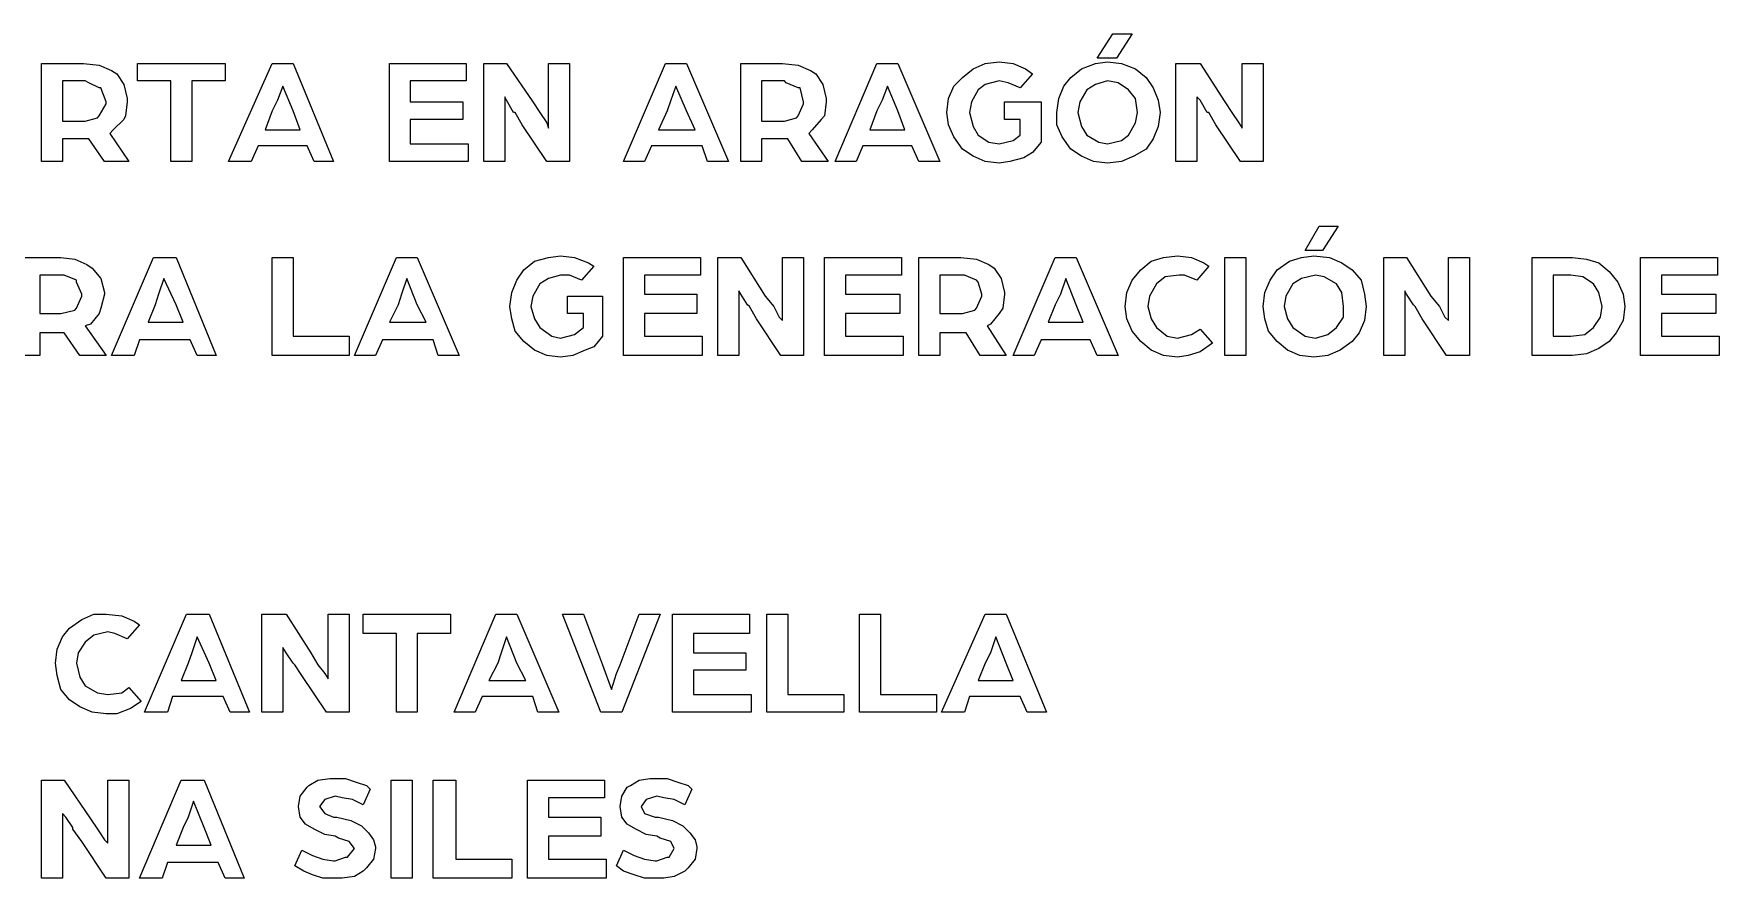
# Model space of a CAD drawing. Header units: inches. Extents: x -580 to 220, y 1335 to 2135.
# Drawn here: x -109.3 to -40.4, y 1841.5 to 1875.9 of the extents above; entities that cross this region are included whole.
import ezdxf

# ---------------------------------------------------------------- set-up
doc = ezdxf.new("R2010")
doc.units = ezdxf.units.IN
doc.header["$MEASUREMENT"] = 0
doc.layers.add('Grabado relleno', color=7, linetype='Continuous')

# ---------------------------------------------------------------- blocks, each defined once
blk = doc.blocks.new('block 2154')
at = {"layer": 'Grabado relleno', "color": 6, "lineweight": 25}
for points in [[(-64.414, 1875.945), (-65.056, 1874.947), (-65.843, 1874.947), (-65.198, 1875.945), (-64.414, 1875.945)], [(-107.048, 1871.659), (-107.619, 1871.659), (-108.12, 1871.659), (-108.12, 1870.731), (-108.977, 1870.731), (-108.977, 1874.732), (-107.263, 1874.732), (-106.621, 1874.661), (-106.12, 1874.446), (-105.908, 1874.301), (-105.622, 1873.875), (-105.478, 1873.303), (-105.478, 1873.158), (-105.548, 1872.587), (-105.622, 1872.446), (-106.049, 1872.019), (-106.194, 1871.874), (-105.407, 1870.731), (-106.405, 1870.731), (-107.048, 1871.659)], [(-103.693, 1874.016), (-105.051, 1874.016), (-105.051, 1874.732), (-101.477, 1874.732), (-101.477, 1874.016), (-102.835, 1874.016), (-102.835, 1870.731), (-103.693, 1870.731), (-103.693, 1874.016)], [(-98.694, 1874.732), (-97.05, 1870.731), (-97.837, 1870.731), (-98.122, 1871.373), (-100.123, 1871.373), (-100.408, 1870.731), (-101.336, 1870.731), (-99.551, 1874.732), (-98.694, 1874.732)], [(-93.91, 1873.158), (-91.765, 1873.158), (-91.765, 1872.446), (-93.91, 1872.446), (-93.91, 1871.447), (-91.55, 1871.447), (-91.55, 1870.731), (-94.764, 1870.731), (-94.764, 1874.732), (-91.624, 1874.732), (-91.624, 1874.016), (-93.91, 1874.016), (-93.91, 1873.158)], [(-89.98, 1874.732), (-88.908, 1873.158), (-88.622, 1872.732), (-88.336, 1872.305), (-88.266, 1872.09), (-88.266, 1874.732), (-87.408, 1874.732), (-87.408, 1870.731), (-88.336, 1870.731), (-89.338, 1872.231), (-89.624, 1872.732), (-89.694, 1872.732), (-89.98, 1873.233), (-90.051, 1873.374), (-90.051, 1870.731), (-90.908, 1870.731), (-90.908, 1874.732), (-89.98, 1874.732)], [(-85.196, 1870.731), (-83.482, 1874.732), (-82.625, 1874.732), (-80.91, 1870.731), (-81.767, 1870.731), (-81.983, 1871.373), (-84.053, 1871.373), (-84.339, 1870.731), (-85.196, 1870.731)], [(-78.483, 1871.659), (-79.055, 1871.659), (-79.552, 1871.659), (-79.552, 1870.731), (-80.409, 1870.731), (-80.409, 1874.732), (-78.695, 1874.732), (-78.053, 1874.661), (-77.555, 1874.446), (-77.34, 1874.301), (-77.054, 1873.875), (-76.91, 1873.303), (-76.91, 1873.158), (-76.984, 1872.587), (-77.125, 1872.446), (-77.481, 1872.019), (-77.626, 1871.874), (-76.839, 1870.731), (-77.912, 1870.731), (-78.483, 1871.659)], [(-73.41, 1871.373), (-75.41, 1871.373), (-75.696, 1870.731), (-76.553, 1870.731), (-74.839, 1874.732), (-73.982, 1874.732), (-72.267, 1870.731), (-73.124, 1870.731), (-73.41, 1871.373)], [(-71.699, 1873.804), (-71.339, 1874.16), (-70.913, 1874.517), (-70.412, 1874.732), (-69.84, 1874.802), (-69.269, 1874.732), (-68.771, 1874.517), (-68.485, 1874.301), (-68.983, 1873.73), (-69.484, 1873.945), (-69.84, 1874.016), (-70.412, 1873.875), (-70.697, 1873.659), (-70.983, 1873.158), (-71.054, 1872.732), (-70.913, 1872.16), (-70.697, 1871.804), (-70.27, 1871.518), (-69.84, 1871.447), (-69.269, 1871.589), (-68.983, 1871.804), (-68.983, 1872.446), (-69.625, 1872.446), (-69.625, 1873.158), (-68.126, 1873.158), (-68.126, 1871.518), (-68.485, 1871.088), (-68.842, 1870.876), (-69.413, 1870.731), (-69.84, 1870.661), (-70.412, 1870.731), (-70.913, 1870.947), (-71.339, 1871.232), (-71.699, 1871.733), (-71.911, 1872.231), (-71.985, 1872.732), (-71.911, 1873.303), (-71.699, 1873.804)], [(-66.485, 1870.947), (-66.912, 1871.232), (-67.268, 1871.733), (-67.484, 1872.231), (-67.484, 1872.732), (-67.413, 1873.303), (-67.198, 1873.804), (-66.912, 1874.16), (-66.485, 1874.517), (-65.914, 1874.732), (-65.413, 1874.802), (-64.841, 1874.732), (-64.27, 1874.517), (-63.843, 1874.16), (-63.557, 1873.73), (-63.342, 1873.233), (-63.271, 1872.732), (-63.342, 1872.16), (-63.557, 1871.659), (-63.843, 1871.232), (-64.34, 1870.947), (-64.841, 1870.731), (-65.413, 1870.661), (-65.984, 1870.731), (-66.485, 1870.947)], [(-60.058, 1872.305), (-59.913, 1872.09), (-59.913, 1874.732), (-59.056, 1874.732), (-59.056, 1870.731), (-59.983, 1870.731), (-60.985, 1872.231), (-61.271, 1872.732), (-61.342, 1872.732), (-61.627, 1873.233), (-61.772, 1873.374), (-61.772, 1870.731), (-62.629, 1870.731), (-62.629, 1874.732), (-61.627, 1874.732), (-60.629, 1873.158), (-60.343, 1872.732), (-60.058, 1872.305)], [(-108.12, 1872.375), (-107.192, 1872.375), (-106.691, 1872.516), (-106.621, 1872.587), (-106.335, 1873.088), (-106.335, 1873.158), (-106.55, 1873.73), (-106.621, 1873.73), (-107.048, 1873.945), (-107.192, 1874.016), (-108.12, 1874.016), (-108.12, 1872.375)], [(-98.408, 1872.019), (-98.694, 1872.802), (-99.121, 1873.804), (-99.336, 1873.233), (-99.551, 1872.802), (-99.837, 1872.019), (-98.408, 1872.019)], [(-82.268, 1872.019), (-82.625, 1872.802), (-83.052, 1873.804), (-83.267, 1873.233), (-83.411, 1872.802), (-83.768, 1872.019), (-82.268, 1872.019)], [(-79.552, 1872.375), (-78.624, 1872.375), (-78.127, 1872.516), (-78.053, 1872.587), (-77.841, 1873.088), (-77.841, 1873.158), (-77.982, 1873.73), (-78.053, 1873.73), (-78.554, 1873.945), (-78.624, 1874.016), (-79.552, 1874.016), (-79.552, 1872.375)], [(-74.839, 1872.802), (-75.125, 1872.019), (-73.696, 1872.019), (-73.982, 1872.802), (-74.412, 1873.804), (-74.627, 1873.233), (-74.839, 1872.802)], [(-66.27, 1871.804), (-65.769, 1871.518), (-65.413, 1871.447), (-64.841, 1871.589), (-64.555, 1871.804), (-64.27, 1872.305), (-64.199, 1872.732), (-64.27, 1873.303), (-64.555, 1873.659), (-64.986, 1873.945), (-65.413, 1874.016), (-65.914, 1873.875), (-66.27, 1873.659), (-66.556, 1873.158), (-66.626, 1872.732), (-66.485, 1872.16), (-66.27, 1871.804)], [(-55.986, 1868.089), (-56.629, 1867.091), (-57.341, 1867.091), (-56.77, 1868.089), (-55.986, 1868.089)], [(-109.905, 1862.804), (-109.905, 1866.805), (-108.191, 1866.805), (-107.619, 1866.731), (-107.122, 1866.519), (-106.906, 1866.375), (-106.55, 1865.948), (-106.405, 1865.376), (-106.405, 1865.306), (-106.55, 1864.734), (-106.621, 1864.519), (-106.977, 1864.089), (-107.192, 1864.018), (-106.335, 1862.804), (-107.407, 1862.804), (-108.049, 1863.732), (-108.621, 1863.732), (-109.048, 1863.732), (-109.048, 1862.804), (-109.905, 1862.804)], [(-104.405, 1866.805), (-103.477, 1866.805), (-101.837, 1862.804), (-102.62, 1862.804), (-102.906, 1863.446), (-104.977, 1863.446), (-105.192, 1862.804), (-106.12, 1862.804), (-104.405, 1866.805)], [(-96.408, 1863.591), (-96.408, 1862.804), (-99.551, 1862.804), (-99.551, 1866.805), (-98.694, 1866.805), (-98.694, 1863.591), (-96.408, 1863.591)], [(-93.624, 1866.805), (-91.91, 1862.804), (-92.767, 1862.804), (-92.979, 1863.446), (-95.05, 1863.446), (-95.335, 1862.804), (-96.193, 1862.804), (-94.478, 1866.805), (-93.624, 1866.805)], [(-86.054, 1865.232), (-86.054, 1863.591), (-86.41, 1863.161), (-86.766, 1863.02), (-87.267, 1862.804), (-87.768, 1862.734), (-88.336, 1862.804), (-88.837, 1863.02), (-89.268, 1863.376), (-89.624, 1863.803), (-89.765, 1864.304), (-89.839, 1864.805), (-89.765, 1865.376), (-89.553, 1865.877), (-89.268, 1866.304), (-88.837, 1866.66), (-88.266, 1866.805), (-87.768, 1866.875), (-87.197, 1866.805), (-86.625, 1866.59), (-86.41, 1866.445), (-86.911, 1865.877), (-87.408, 1866.089), (-87.768, 1866.089), (-88.266, 1865.948), (-88.622, 1865.732), (-88.908, 1865.232), (-88.982, 1864.805), (-88.837, 1864.304), (-88.622, 1863.947), (-88.125, 1863.591), (-87.768, 1863.517), (-87.197, 1863.662), (-86.837, 1863.947), (-86.837, 1864.519), (-87.482, 1864.519), (-87.482, 1865.232), (-86.054, 1865.232)], [(-84.339, 1865.306), (-82.194, 1865.306), (-82.194, 1864.519), (-84.339, 1864.519), (-84.339, 1863.591), (-81.983, 1863.591), (-81.983, 1862.804), (-85.196, 1862.804), (-85.196, 1866.805), (-82.053, 1866.805), (-82.053, 1866.089), (-84.339, 1866.089), (-84.339, 1865.306)], [(-78.839, 1864.374), (-78.695, 1864.233), (-78.695, 1866.805), (-77.841, 1866.805), (-77.841, 1862.804), (-78.769, 1862.804), (-79.767, 1864.304), (-80.053, 1864.805), (-80.124, 1864.875), (-80.409, 1865.306), (-80.483, 1865.447), (-80.483, 1862.804), (-81.341, 1862.804), (-81.341, 1866.805), (-80.409, 1866.805), (-79.411, 1865.232), (-79.055, 1864.805), (-78.839, 1864.374)], [(-76.127, 1865.306), (-73.911, 1865.306), (-73.911, 1864.519), (-76.127, 1864.519), (-76.127, 1863.591), (-73.77, 1863.591), (-73.77, 1862.804), (-76.984, 1862.804), (-76.984, 1866.805), (-73.841, 1866.805), (-73.841, 1866.089), (-76.127, 1866.089), (-76.127, 1865.306)], [(-71.198, 1863.732), (-71.77, 1863.732), (-72.267, 1863.732), (-72.267, 1862.804), (-73.124, 1862.804), (-73.124, 1866.805), (-71.413, 1866.805), (-70.768, 1866.731), (-70.27, 1866.519), (-70.055, 1866.375), (-69.77, 1865.948), (-69.625, 1865.376), (-69.625, 1865.306), (-69.699, 1864.734), (-69.84, 1864.519), (-70.196, 1864.089), (-70.341, 1864.018), (-69.554, 1862.804), (-70.627, 1862.804), (-71.198, 1863.732)], [(-66.697, 1866.805), (-64.986, 1862.804), (-65.843, 1862.804), (-66.125, 1863.446), (-68.126, 1863.446), (-68.411, 1862.804), (-69.269, 1862.804), (-67.554, 1866.805), (-66.697, 1866.805)], [(-63.628, 1864.304), (-63.412, 1863.947), (-62.986, 1863.591), (-62.555, 1863.517), (-61.984, 1863.662), (-61.627, 1863.877), (-61.126, 1863.305), (-61.627, 1862.949), (-62.128, 1862.804), (-62.555, 1862.734), (-63.127, 1862.804), (-63.628, 1863.02), (-64.055, 1863.376), (-64.414, 1863.803), (-64.626, 1864.304), (-64.7, 1864.805), (-64.626, 1865.376), (-64.414, 1865.877), (-64.055, 1866.304), (-63.628, 1866.66), (-63.127, 1866.805), (-62.555, 1866.875), (-61.984, 1866.805), (-61.486, 1866.59), (-61.271, 1866.445), (-61.772, 1865.877), (-62.269, 1866.089), (-62.485, 1866.089), (-63.056, 1866.018), (-63.412, 1865.732), (-63.698, 1865.232), (-63.769, 1864.805), (-63.628, 1864.304)], [(-59.772, 1866.805), (-59.772, 1862.804), (-60.629, 1862.804), (-60.629, 1866.805), (-59.772, 1866.805)], [(-55.842, 1866.59), (-55.415, 1866.304), (-55.059, 1865.877), (-54.914, 1865.306), (-54.843, 1864.805), (-54.914, 1864.233), (-55.129, 1863.732), (-55.415, 1863.376), (-55.916, 1863.02), (-56.413, 1862.804), (-56.985, 1862.734), (-57.556, 1862.804), (-58.057, 1863.02), (-58.484, 1863.376), (-58.844, 1863.803), (-58.985, 1864.304), (-59.056, 1864.805), (-58.985, 1865.376), (-58.77, 1865.877), (-58.484, 1866.304), (-57.987, 1866.66), (-57.486, 1866.805), (-56.985, 1866.875), (-56.343, 1866.805), (-55.842, 1866.59)], [(-51.485, 1864.233), (-51.485, 1866.805), (-50.628, 1866.805), (-50.628, 1862.804), (-51.559, 1862.804), (-52.557, 1864.304), (-52.843, 1864.805), (-52.914, 1864.875), (-53.2, 1865.306), (-53.274, 1865.447), (-53.274, 1862.804), (-54.127, 1862.804), (-54.127, 1866.805), (-53.2, 1866.805), (-52.201, 1865.232), (-51.845, 1864.805), (-51.63, 1864.374), (-51.485, 1864.233)], [(-46.416, 1866.805), (-45.844, 1866.731), (-45.343, 1866.59), (-44.916, 1866.233), (-44.56, 1865.803), (-44.345, 1865.306), (-44.274, 1864.805), (-44.345, 1864.233), (-44.631, 1863.732), (-44.916, 1863.376), (-45.343, 1863.09), (-45.844, 1862.875), (-46.416, 1862.804), (-48.06, 1862.804), (-48.06, 1866.805), (-46.416, 1866.805)], [(-42.775, 1865.306), (-40.56, 1865.306), (-40.56, 1864.519), (-42.775, 1864.519), (-42.775, 1863.591), (-40.418, 1863.591), (-40.418, 1862.804), (-43.632, 1862.804), (-43.632, 1866.805), (-40.489, 1866.805), (-40.489, 1866.089), (-42.775, 1866.089), (-42.775, 1865.306)], [(-107.619, 1864.66), (-107.548, 1864.734), (-107.333, 1865.232), (-107.333, 1865.306), (-107.548, 1865.803), (-107.548, 1865.877), (-108.049, 1866.089), (-108.191, 1866.089), (-109.048, 1866.089), (-109.048, 1864.519), (-108.191, 1864.519), (-107.619, 1864.66)], [(-72.267, 1864.519), (-71.339, 1864.519), (-70.842, 1864.66), (-70.768, 1864.734), (-70.556, 1865.232), (-70.556, 1865.306), (-70.697, 1865.803), (-70.768, 1865.877), (-71.269, 1866.089), (-71.339, 1866.089), (-72.267, 1866.089), (-72.267, 1864.519)], [(-55.771, 1864.805), (-55.842, 1865.376), (-56.057, 1865.732), (-56.558, 1866.018), (-56.914, 1866.089), (-57.486, 1865.948), (-57.842, 1865.732), (-58.128, 1865.232), (-58.198, 1864.805), (-58.057, 1864.304), (-57.842, 1863.947), (-57.341, 1863.591), (-56.914, 1863.517), (-56.413, 1863.662), (-56.057, 1863.947), (-55.771, 1864.374), (-55.771, 1864.805)], [(-45.915, 1863.662), (-45.558, 1863.947), (-45.273, 1864.374), (-45.202, 1864.805), (-45.343, 1865.376), (-45.558, 1865.732), (-45.989, 1866.018), (-46.486, 1866.089), (-47.202, 1866.089), (-47.202, 1863.591), (-46.486, 1863.591), (-45.915, 1863.662)], [(-104.62, 1864.163), (-103.192, 1864.163), (-103.477, 1864.875), (-103.978, 1865.948), (-104.194, 1865.306), (-104.335, 1864.875), (-104.62, 1864.163)], [(-93.265, 1864.163), (-93.624, 1864.875), (-94.051, 1865.948), (-94.266, 1865.306), (-94.408, 1864.875), (-94.764, 1864.163), (-93.265, 1864.163)], [(-66.411, 1864.163), (-66.697, 1864.875), (-67.127, 1865.948), (-67.342, 1865.306), (-67.554, 1864.875), (-67.84, 1864.163), (-66.411, 1864.163)], [(-107.834, 1851.664), (-107.333, 1852.02), (-106.836, 1852.235), (-106.335, 1852.235), (-105.693, 1852.165), (-105.192, 1851.949), (-104.977, 1851.805), (-105.478, 1851.233), (-105.979, 1851.448), (-106.264, 1851.519), (-106.836, 1851.378), (-107.192, 1851.092), (-107.478, 1850.662), (-107.548, 1850.235), (-107.407, 1849.663), (-107.192, 1849.307), (-106.691, 1849.021), (-106.264, 1848.951), (-105.693, 1849.021), (-105.407, 1849.237), (-104.906, 1848.665), (-105.337, 1848.379), (-105.908, 1848.164), (-106.335, 1848.164), (-106.906, 1848.235), (-107.407, 1848.45), (-107.834, 1848.736), (-108.191, 1849.162), (-108.335, 1849.734), (-108.406, 1850.235), (-108.335, 1850.806), (-108.12, 1851.307), (-107.834, 1851.664)], [(-102.123, 1852.235), (-100.479, 1848.235), (-101.266, 1848.235), (-101.551, 1848.877), (-103.622, 1848.877), (-103.834, 1848.235), (-104.765, 1848.235), (-103.051, 1852.235), (-102.123, 1852.235)], [(-97.978, 1850.662), (-97.692, 1850.164), (-97.406, 1849.808), (-97.265, 1849.593), (-97.265, 1852.235), (-96.408, 1852.235), (-96.408, 1848.235), (-97.336, 1848.235), (-98.337, 1849.734), (-98.623, 1850.164), (-98.694, 1850.235), (-98.98, 1850.662), (-99.121, 1850.877), (-99.121, 1848.235), (-99.978, 1848.235), (-99.978, 1852.235), (-98.98, 1852.235), (-97.978, 1850.662)], [(-93.624, 1851.448), (-93.624, 1848.235), (-94.478, 1848.235), (-94.478, 1851.448), (-95.836, 1851.448), (-95.836, 1852.235), (-92.266, 1852.235), (-92.266, 1851.448), (-93.624, 1851.448)], [(-89.553, 1852.235), (-87.839, 1848.235), (-88.696, 1848.235), (-88.908, 1848.877), (-90.979, 1848.877), (-91.264, 1848.235), (-92.122, 1848.235), (-90.411, 1852.235), (-89.553, 1852.235)], [(-83.697, 1852.235), (-85.267, 1848.235), (-86.124, 1848.235), (-87.694, 1852.235), (-86.837, 1852.235), (-86.054, 1850.164), (-85.694, 1849.162), (-85.482, 1849.808), (-85.338, 1850.164), (-84.554, 1852.235), (-83.697, 1852.235)], [(-83.196, 1848.235), (-83.196, 1852.235), (-80.053, 1852.235), (-80.053, 1851.448), (-82.339, 1851.448), (-82.339, 1850.662), (-80.198, 1850.662), (-80.198, 1849.949), (-82.339, 1849.949), (-82.339, 1848.951), (-79.982, 1848.951), (-79.982, 1848.235), (-83.196, 1848.235)], [(-76.197, 1848.951), (-76.197, 1848.235), (-79.34, 1848.235), (-79.34, 1852.235), (-78.483, 1852.235), (-78.483, 1848.951), (-76.197, 1848.951)], [(-72.412, 1848.951), (-72.412, 1848.235), (-75.555, 1848.235), (-75.555, 1852.235), (-74.698, 1852.235), (-74.698, 1848.951), (-72.412, 1848.951)], [(-72.197, 1848.235), (-70.412, 1852.235), (-69.554, 1852.235), (-67.914, 1848.235), (-68.697, 1848.235), (-68.983, 1848.877), (-71.054, 1848.877), (-71.269, 1848.235), (-72.197, 1848.235)], [(-101.837, 1849.522), (-102.123, 1850.235), (-102.62, 1851.307), (-102.835, 1850.662), (-102.98, 1850.235), (-103.266, 1849.522), (-101.837, 1849.522)], [(-89.193, 1849.522), (-89.553, 1850.235), (-89.98, 1851.307), (-90.195, 1850.662), (-90.336, 1850.235), (-90.696, 1849.522), (-89.193, 1849.522)], [(-69.269, 1849.522), (-69.554, 1850.235), (-69.985, 1851.307), (-70.196, 1850.662), (-70.412, 1850.235), (-70.697, 1849.522), (-69.269, 1849.522)], [(-107.333, 1842.95), (-107.693, 1843.451), (-107.693, 1843.522), (-107.979, 1843.952), (-108.12, 1844.093), (-108.12, 1841.451), (-108.977, 1841.451), (-108.977, 1845.451), (-108.049, 1845.451), (-106.977, 1843.878), (-106.691, 1843.451), (-106.405, 1843.021), (-106.264, 1842.88), (-106.264, 1845.451), (-105.407, 1845.451), (-105.407, 1841.451), (-106.335, 1841.451), (-107.333, 1842.95)], [(-102.334, 1845.451), (-100.694, 1841.451), (-101.477, 1841.451), (-101.763, 1842.093), (-103.834, 1842.093), (-104.049, 1841.451), (-104.977, 1841.451), (-103.266, 1845.451), (-102.334, 1845.451)], [(-97.907, 1841.592), (-98.263, 1841.737), (-98.623, 1841.952), (-98.337, 1842.594), (-97.907, 1842.379), (-97.48, 1842.237), (-97.05, 1842.163), (-96.979, 1842.163), (-96.552, 1842.308), (-96.478, 1842.308), (-96.193, 1842.664), (-96.408, 1842.95), (-96.838, 1843.095), (-96.979, 1843.165), (-97.406, 1843.236), (-97.837, 1843.451), (-98.193, 1843.666), (-98.408, 1843.952), (-98.479, 1844.379), (-98.408, 1844.806), (-98.122, 1845.166), (-98.052, 1845.236), (-97.692, 1845.451), (-97.194, 1845.522), (-96.979, 1845.522), (-96.552, 1845.522), (-96.122, 1845.377), (-95.695, 1845.236), (-95.551, 1845.091), (-95.836, 1844.449), (-96.267, 1844.665), (-96.694, 1844.735), (-96.979, 1844.806), (-97.406, 1844.665), (-97.621, 1844.379), (-97.406, 1844.093), (-97.05, 1843.952), (-96.909, 1843.952), (-96.337, 1843.807), (-95.907, 1843.592), (-95.621, 1843.306), (-95.409, 1843.021), (-95.335, 1842.735), (-95.335, 1842.664), (-95.409, 1842.237), (-95.695, 1841.878), (-95.836, 1841.737), (-96.193, 1841.521), (-96.694, 1841.451), (-96.979, 1841.451), (-97.48, 1841.451), (-97.907, 1841.592)], [(-93.836, 1845.451), (-93.836, 1841.451), (-94.693, 1841.451), (-94.693, 1845.451), (-93.836, 1845.451)], [(-89.765, 1842.237), (-89.765, 1841.451), (-92.979, 1841.451), (-92.979, 1845.451), (-92.051, 1845.451), (-92.051, 1842.237), (-89.765, 1842.237)], [(-88.266, 1843.165), (-88.266, 1842.237), (-85.909, 1842.237), (-85.909, 1841.451), (-89.123, 1841.451), (-89.123, 1845.451), (-85.98, 1845.451), (-85.98, 1844.735), (-88.266, 1844.735), (-88.266, 1843.952), (-86.124, 1843.952), (-86.124, 1843.165), (-88.266, 1843.165)], [(-83.838, 1843.165), (-84.269, 1843.236), (-84.696, 1843.451), (-85.052, 1843.666), (-85.267, 1843.952), (-85.338, 1844.379), (-85.267, 1844.806), (-85.052, 1845.166), (-84.911, 1845.236), (-84.554, 1845.451), (-84.124, 1845.522), (-83.838, 1845.522), (-83.411, 1845.522), (-82.981, 1845.377), (-82.554, 1845.236), (-82.41, 1845.091), (-82.695, 1844.449), (-83.126, 1844.665), (-83.553, 1844.735), (-83.838, 1844.806), (-84.269, 1844.665), (-84.48, 1844.379), (-84.339, 1844.093), (-83.909, 1843.952), (-83.768, 1843.952), (-83.196, 1843.807), (-82.766, 1843.592), (-82.48, 1843.306), (-82.268, 1843.021), (-82.194, 1842.735), (-82.194, 1842.664), (-82.268, 1842.237), (-82.554, 1841.878), (-82.695, 1841.737), (-83.126, 1841.521), (-83.553, 1841.451), (-83.838, 1841.451), (-84.339, 1841.451), (-84.766, 1841.592), (-85.196, 1841.737), (-85.482, 1841.952), (-85.196, 1842.594), (-84.766, 1842.379), (-84.339, 1842.237), (-83.909, 1842.163), (-83.838, 1842.163), (-83.411, 1842.308), (-83.337, 1842.308), (-83.126, 1842.664), (-83.267, 1842.95), (-83.697, 1843.095), (-83.838, 1843.165)], [(-102.049, 1842.809), (-102.334, 1843.522), (-102.765, 1844.594), (-102.98, 1843.952), (-103.192, 1843.522), (-103.477, 1842.809), (-102.049, 1842.809)]]:
    blk.add_lwpolyline(points, dxfattribs=at)
blk = doc.blocks.new('block 2153')
at = {"layer": 'Grabado relleno'}
blk.add_blockref('block 2154', (0, 0), dxfattribs=at)
blk = doc.blocks.new('block 2152')
at = {"layer": 'Grabado relleno'}
blk.add_blockref('block 2153', (0, 0), dxfattribs=at)

msp = doc.modelspace()

# ---------------------------------------------------------------- block references
at = {"layer": 'Grabado relleno'}
msp.add_blockref('block 2152', (0, 0), dxfattribs=at)

doc.saveas('drawing.dxf')
